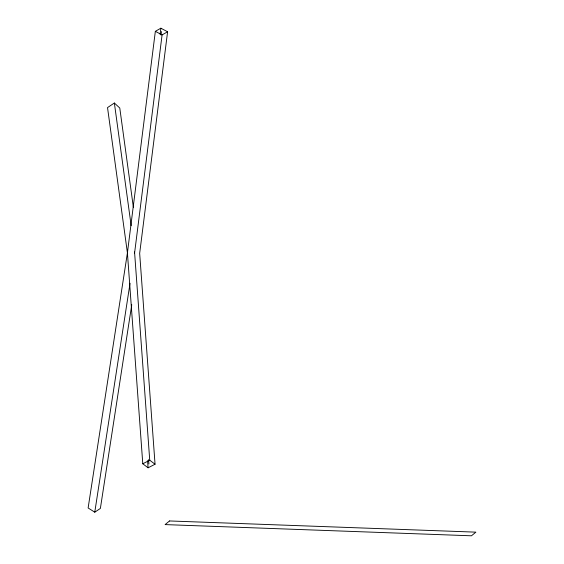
<?xml version="1.0" encoding="UTF-8"?>
<svg xmlns="http://www.w3.org/2000/svg" width="564" height="564" viewBox="0 0 564 564"><rect width="100%" height="100%" fill="white"/><g stroke="black" fill="none" stroke-linecap="round" stroke-linejoin="round"><path stroke-width="0.85" d="M133.358 207.235L119.779 108.041L114.365 103.015L107.527 107.597L127.415 252.898L142.784 463.777L148.092 467.796L155.044 464.228L139.668 253.349L167.6 31.774L160.867 28.2L155.347 31.33L127.415 252.898L88.125 507.974L94.773 512.19L100.378 508.425L131.757 304.708M160.098 34.305L160.867 28.2M134.592 252.982L162.087 34.905L167.6 31.774M161.008 35.038L161.473 31.549M94.773 512.19L130.037 283.234M142.784 463.777L149.735 460.21L155.044 464.228M155.347 31.33L162.087 34.905M114.365 103.015L131.165 225.692M134.556 251.967L149.735 460.21M147.578 460.767L148.092 467.796M148.607 459.625L148.917 464.003M169.531 520.953L165.097 524.598L471.441 535.8L475.875 532.148L169.531 520.953"/></g></svg>
